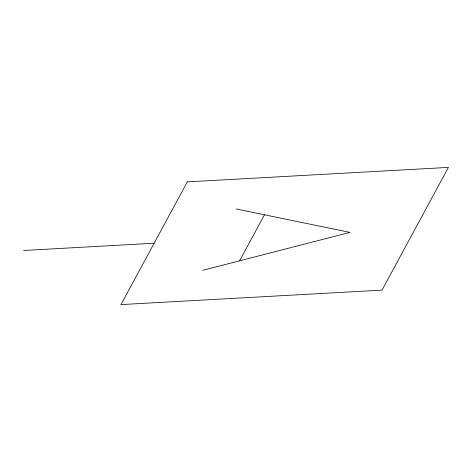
<?xml version="1.0" encoding="UTF-8"?>
<svg xmlns="http://www.w3.org/2000/svg" width="472" height="472" viewBox="0 0 472 472"><rect width="100%" height="100%" fill="white"/><g stroke="black" fill="none" stroke-linecap="round" stroke-linejoin="round"><path stroke-width="0.71" d="M239.599 260.821L264.485 214.795M202.818 270.303L349.947 232.383L236 208.937M23.6 250.479L154.137 243.239M187.325 181.873L120.956 304.599L382.031 290.127L448.4 167.401L187.325 181.873"/></g></svg>
